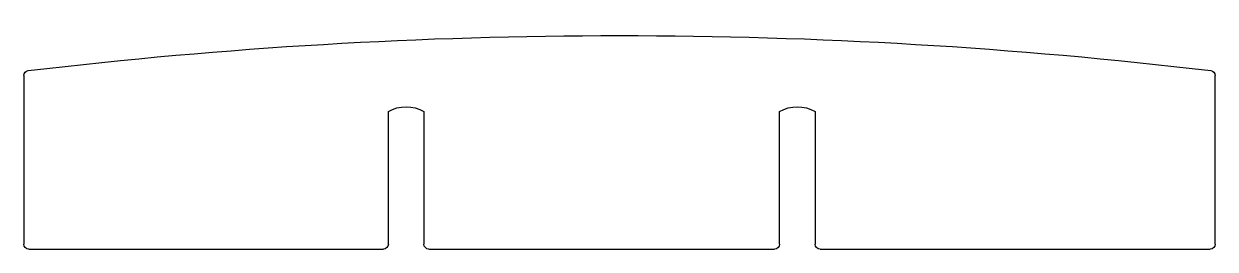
# Model space of a CAD drawing. Header units: millimetres. Extents: x -49 to 52, y -12 to 7.
import ezdxf

# ---------------------------------------------------------------- set-up
doc = ezdxf.new("R2010")
doc.units = ezdxf.units.MM

msp = doc.modelspace()

# ---------------------------------------------------------------- linework, layer by layer
at = {"color": 7, "extrusion": (0, 0, -1)}
for p, q in [((-48.75, 3.03), (-48.75, -11.17)), ((51.75, -11.17), (51.75, 3.03)), ((-18, -11.17), (-18, 0)), ((-15, 0), (-15, -11.17)), ((15, -11.17), (15, 0)), ((18, 0), (18, -11.17)), ((-48.33, -11.6), (-18.42, -11.6)), ((-14.58, -11.6), (14.58, -11.6)), ((18.42, -11.6), (51.33, -11.6))]:
    msp.add_line(p, q, dxfattribs=at)
for centre, radius, start, end in [((-1.5, -415.94), 422.34, 83.2178, 96.7822), ((48.33, 3.03), 0.423, 0, 83.2178), ((-51.33, 3.03), 0.423, 96.7822, 180), ((16.5, -2.6), 3, 60, 120), ((-16.5, -2.6), 3, 60, 120), ((48.33, -11.17), 0.423, 270, 0), ((18.42, -11.17), 0.423, 180, 270), ((14.58, -11.17), 0.423, 270, 0), ((-14.58, -11.17), 0.423, 180, 270), ((-18.42, -11.17), 0.423, 270, 0), ((-51.33, -11.17), 0.423, 180, 270)]:
    msp.add_arc(centre, radius, start, end, dxfattribs=at)

doc.saveas('drawing.dxf')
